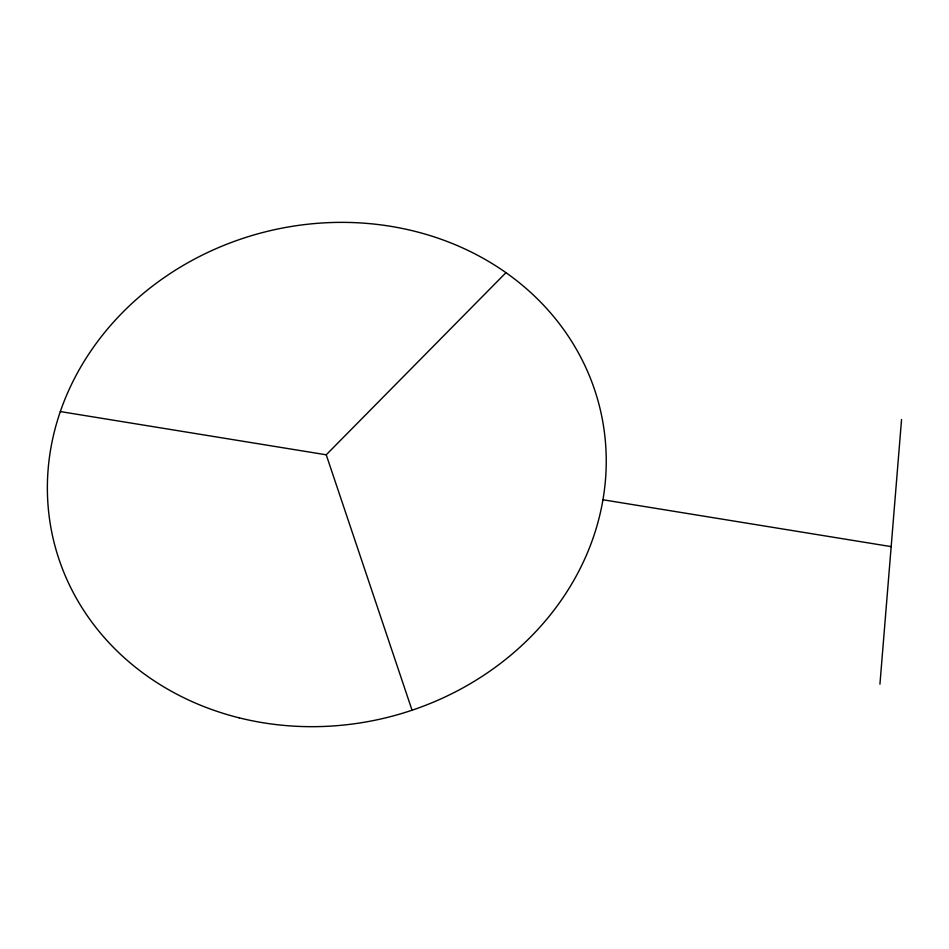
<?xml version="1.0" encoding="UTF-8"?>
<svg xmlns="http://www.w3.org/2000/svg" width="949" height="949" viewBox="0 0 949 949"><rect width="100%" height="100%" fill="white"/><g stroke="black" fill="none" stroke-linecap="round" stroke-linejoin="round"><path stroke-width="1.42" d="M879.937 684.158L901.55 419.541M60.321 411.569L326.231 454.796L505.959 272.683M602.959 499.767L891.17 546.624M326.231 454.796L412.056 710.232M239.16 717.835A281.07 250.334 -13.7 0 0 600.42 410.229A281.07 250.334 -13.7 0 0 140.855 295.519A281.07 250.334 -13.7 0 0 239.16 717.835"/></g></svg>
